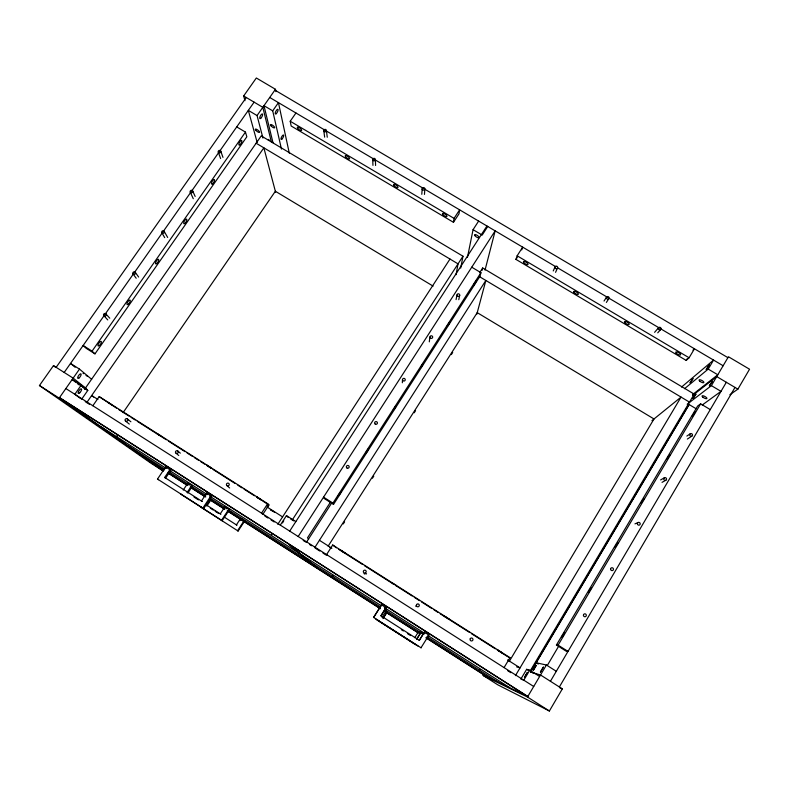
<?xml version="1.0" encoding="UTF-8"?>
<svg xmlns="http://www.w3.org/2000/svg" width="789" height="789" viewBox="0 0 789 789"><rect width="100%" height="100%" fill="white"/><g stroke="black" fill="none" stroke-linecap="round" stroke-linejoin="round"><path stroke-width="1.18" d="M402.341 382.764L402.479 379.667M421.799 194.321L422.174 188.808M424.452 194.419L424.867 188.906M429.295 341.854L429.916 337.051M453.458 222.311L454.05 218.385L459.632 209.844L458.991 213.849L453.458 222.311L291.171 126.013L290.224 121.24L295.954 112.985M456.081 274.7L458.034 263.851L256.139 143.213M460.717 268.112L462.975 256.218L261.238 135.905L84.522 389.391M456.081 299.593L456.959 295.047M458.784 299.692L459.701 295.145M467.453 257.392L473.065 229.668L478.627 221.088M471.753 267.195L480.935 272.678L480.077 276.12L333.53 504.378L324.22 498.5L323.539 497.169L332.948 503.106L333.53 504.378M482.089 270.351L482.69 267.974L694.231 394.125L530.425 670.542M485.028 270.114L495.167 230.861L298.183 536.5M476.793 314.288L485.856 280.47L314.633 547.783M692.979 350.158L694.458 348.787L689.103 357.762L686.203 360.425L515.947 259.394L517.15 255.804L522.673 247.144L521.736 249.896M553.247 270.943L555.131 266.741M555.564 272.323L557.478 268.132A1.371 1.302 15.6 0 0 556.324 266.13A1.371 1.302 15.6 0 0 555.121 268.043A1.371 1.302 15.6 0 0 557.478 268.132M282.561 522.939L283.754 520.75M559.371 686.963L735.003 387.419M483.558 674.802L483.154 675.473L497.81 684.842L549.381 711.007L562.35 688.856L540.514 674.98L531.766 672.396M729.874 394.737L737.893 389.135L749.55 369.222L728.434 356.756L711.382 385.643L687.18 404.234M550.426 681.282L726.334 382.28M556.423 645.017L558.119 645.165L568.011 651.398L566.206 651.191L556.423 645.017L697.604 406.069L700.642 403.84L710.268 409.59M483.154 675.473L527.486 697.032L546.402 665.009L556.304 671.291M558.119 645.165L700.642 403.84M547.428 665.245L558.681 646.171M529.735 670.196L526.658 669.319L520.858 679.082L523.807 680.177L529.735 670.196L539.627 676.479M684.546 388.691L708.216 369.094L713.552 360.09L681.528 387.064M530.504 672.031L688.807 404.836M530.672 672.08L689.152 404.57L696.145 408.751M515.414 675.65L681.045 397.094L651.951 420.626M686.203 360.425L687.258 358.64M504.063 667.602L510 657.661L332.692 545.002L326.577 554.578L327.238 555.357M509.142 661.636L654.002 418.969L477.227 312.651L328.106 546.215M421.001 647.779L428.969 635.056L424.334 632.186L419.314 640.362L424.334 632.186M414.777 637.68L418.367 631.979L421.109 633.725M421.07 632.068L416.553 639.425L421.178 632.078L424.216 634.011M382.941 618.615L387.064 611.978L385.259 610.824L387.083 612.047L383.562 617.708M381.56 604.877L373.621 617.432L381.521 604.769L385.999 607.708L380.949 615.824L419.432 640.402M380.949 615.824L385.999 607.708M382.044 617.353L386.561 609.966L384.559 608.684M515.947 259.394L517.17 257.49M343.264 523.945L344.596 521.864M372.447 478.223L373.779 476.152M414.235 412.765L415.556 410.694M451.367 354.586L452.699 352.505M330.147 502.613L307.503 537.832L308.677 539.124M331.627 503.096L306.379 542.378L303.223 540.475M479.613 272.757L482.69 267.974M332.948 503.106L480.935 272.678M604.039 301.033L606.534 297.157M292.137 520.168L462.975 256.218M289.701 531.096L486.941 225.999M487.74 226.482L482.187 235.083L473.065 229.668M277.777 524.3L449.986 259.039M280.292 525.109L286.446 515.621L295.845 521.588M267.708 503.707L261.534 513.166L262.836 514.339L268.941 504.98L267.708 503.707L99.177 396.63L92.846 405.743M606.376 302.414L608.901 298.558A1.381 1.312 20.9 0 0 607.717 296.536A1.381 1.312 20.9 0 0 606.524 298.469A1.381 1.312 20.9 0 0 608.901 298.558M201.047 507.307L200.396 506.883L238.11 531.036L244.649 521.056L240.625 518.432L236.414 524.863L236.947 525.227L224.342 517.14M239.945 520.651L241.148 518.817L240.625 518.432M244.146 520.681L237.588 530.691L238.11 531.036M222.192 520.681L229.431 509.684L228.82 509.23L221.551 520.257L222.192 520.681L180.582 494.022L181.371 494.545M220.269 513.836L224.944 506.755L229.431 509.684M203.651 508.609L211.718 496.439L210.959 495.877L202.852 508.096L203.651 508.609L157.504 479.061L165.66 466.96L170.838 470.343L165.621 478.095L164.674 477.453L169.911 469.672L170.838 470.343M211.718 496.439L206.669 493.135L201.461 500.976L202.25 501.518L164.674 477.453M183.235 490.048L187.89 483.095L192.486 486.093L187.812 493.095M187.042 492.583L191.737 485.551L192.486 486.093M123.094 412.627L275.361 191.254L433.102 286.111M86.81 402.518L263.861 147.829L275.617 192.23M75.596 382.172L72.194 379.489L81.168 385.19L74.837 394.273L80.626 398.603M281.466 149.101L272.708 110.855L278.448 102.629L289.287 153.155M81.592 399.323L87.786 390.427L81.168 385.19M86.563 388.78L73.15 378.138L53.465 365.632L39.45 385.515L59.165 398.1L79.472 369.104L70.527 363.433L75.123 367.27M245.458 132.108L246.839 136.783L94.976 353.857L92.057 351.135L245.458 132.108L236.72 126.891M262.944 138.075L257.056 115.559L275.46 89.285L256.336 77.993L243.663 95.962L244.975 100.686M64.195 372.447L254.107 102.156M56.147 367.339L246.267 97.501M654.594 332.317L658.48 327.899M657.74 332.83L660.876 329.309A1.391 1.312 25.9 0 0 659.663 327.277A1.391 1.312 25.9 0 0 658.49 329.22A1.391 1.312 25.9 0 0 660.876 329.309M692.683 394.52L717.803 374.775L708.216 369.094M692.653 395.437L716.728 376.58L737.893 389.135M702.23 405.023L720.998 391.354L711.382 385.643M686.844 436.061L690.395 433.713M687.367 439.049L691.825 436.159A1.43 1.351 35.5 0 0 691.795 433.772A1.43 1.351 35.5 0 0 689.704 434.887A1.43 1.351 35.5 0 0 691.825 436.159M660.62 479.919L664.427 477.779M662.03 482.355L665.857 480.254A1.44 1.371 39.1 0 0 665.837 477.828A1.44 1.371 39.1 0 0 663.727 478.962A1.44 1.371 39.1 0 0 665.857 480.254M634.958 523.866L638.074 522.496M418.367 631.979L420.103 633.133M546.402 665.009L536.185 662.77L538.246 664.072M508.787 657.385L510 657.661M516.647 666.883L520.059 667.859L507.583 659.929M560.032 688.067L562.35 688.856M498.204 682.16L487.198 676.992L426.001 637.887M509.566 687.623L498.382 682.248L426.908 636.624M523.64 694.379L509.773 687.722L427.825 635.431M83.062 373.394L83.585 373.67M83.348 387.429L83.881 387.724L83.131 387.133M111.367 404.718C113.083 405.457 104.02 399.855 109.129 403.297M160.542 435.962C162.702 437.106 155.246 432.214 157.228 433.822M415.556 644.662L377.073 620.016M418.071 646.102L375.515 618.852M261.208 499.881L256.711 496.962L261.356 499.92M290.618 518.984L291.378 519.418M271.229 510.118L270.361 509.655L270.805 509.99M273.99 512.061L274.72 512.475M395.467 585.241C399.451 587.47 389.135 580.931 393.08 583.722M447.738 618.448L449.069 619.187L447.984 618.398M274.888 90.104L727.912 357.654M497.632 649.988L502.051 652.858L500.591 652.03M471.487 665.946L470.974 665.63M269.72 97.471L555.752 266.712M557.665 267.846L723.128 365.751M272.708 110.855L263.97 105.677L273.004 142.77M290.224 121.24L454.05 218.385M517.15 255.804L689.103 357.762M243.663 95.962L262.826 107.324L271.347 141.921M530.415 671.36L531.441 671.962M257.056 115.559L248.328 110.371L257.155 142.405M479.791 276.84L689.487 402.134M86.04 375.495L87.471 376.264M230.644 512.081L230.901 512.268M79.827 384.993L82.046 386.403M446.791 617.619L444.237 616.12L446.515 617.688M479.525 669.368L480.106 669.713L479.682 669.437M92.057 351.135L83.131 345.493L86.129 348.274L94.976 353.857M116.555 408.15L99.177 396.63M118.626 409.471L129.001 416.059M131.073 417.371L135.215 420.004M137.286 421.326L166.311 439.769M168.392 441.09L184.971 451.624M187.052 452.945L192.23 456.239M194.301 457.551L198.453 460.194M200.524 461.506L204.676 464.139M206.748 465.461L210.89 468.094M212.961 469.416L234.737 483.243M237.844 485.225L241.986 487.858M244.067 489.17L254.433 495.758M256.504 497.08L260.646 499.713M262.727 501.025L268.941 504.98M336.4 547.842L332.692 545.002M338.481 549.164L362.358 564.342M364.439 565.664L393.514 584.136M395.595 585.458L412.213 596.02M414.284 597.332L419.482 600.636M421.553 601.958L431.938 608.556M434.019 609.877L438.171 612.511M440.252 613.832L469.327 632.305M471.408 633.626L495.295 648.805M497.366 650.126L507.751 656.724M82.904 387.33L87.786 390.427M526.658 669.319L528.591 670.551M97.905 399.471L91.682 395.516L93.615 397.035M267.027 506.992L282.59 516.884M319.427 540.297L331.903 548.237M65.852 388.553L533.719 686.489M85.251 401.65L89.404 404.293M264.818 516.016L267.935 517.998M271.051 519.981L274.168 521.963M309.456 544.44L311.527 545.761M315.679 548.404L319.831 551.057M322.948 553.04L326.064 555.022M507.712 670.709L510.818 672.692M527.486 697.032L549.381 711.007M166.213 468.38L100.39 426.326L67.775 403.406M169.97 470.747L207.359 494.624M209.756 496.182L299.948 553.779L308.509 560.969M381.265 605.705L301.437 554.697L291.072 545.939M384.361 607.638L424.788 633.459M164.704 469.13L127.463 445.341L100.903 426.681M168.846 471.773L189.538 484.988M191.254 486.113L205.791 495.393M209.953 498.056L226.778 508.777M228.652 510L308.637 561.087L316.379 567.597M380.406 606.928L310.008 561.936L301.605 554.835M385.565 610.193L421.79 633.33M241.148 518.817L244.649 521.056M151.537 462.295L163.984 470.244M168.136 472.897L187.851 485.491M190.267 487.03L205.771 496.932M209.904 499.575L224.382 508.816M227.281 510.68L379.805 608.132M384.993 611.445L419.235 633.32M426.168 637.739L488.756 677.741M163.56 470.214L127.877 445.637M168.747 473.528L187.417 485.452M190.534 487.444L205.051 496.725M210.239 500.039L224.766 509.319M227.873 511.302L380.357 608.723M386.58 612.698L417.697 632.581M163.027 470.905L150.62 462.975L39.45 385.515M194.015 497.07L198.463 499.881M205.732 504.536L220.92 514.27M401.325 629.681L403.406 630.983M407.42 633.577L410.536 635.549M210.268 508.136L213.286 510.069M215.17 511.302L218.316 513.284M373.621 617.432L421.129 647.848M271.337 534.528L271.88 534.883M116.733 435.824L117.285 436.179M332.504 575.467L333.362 575.99M470.668 665.403L471.408 665.886M292.502 520.119L293.695 520.888M158.273 434.522L159.477 435.311M272.323 510.799L273.497 511.558M271.741 510.621L272.905 511.38M157.504 479.061L158.481 479.692M532.703 672.751L533.877 673.51M499.329 651.25L497.356 649.939M329.832 547.527L330.729 548.128M59.165 398.1L163.274 471.003M165.66 466.96L166.597 467.64M187.89 483.095L188.66 483.647M206.669 493.135L207.438 493.717M224.944 506.755L225.575 507.219M53.465 365.632L55.378 367.132M77.292 383.503L78.999 384.845M125.648 421.178L129.327 424.078M127.236 418.851L130.895 421.79M176.065 453.251L178.768 455.48M79.472 369.104L91.662 379.331M177.653 450.904L180.326 453.162M289.228 544.765L299.781 553.641M310.136 562.044L317.74 568.465M227.045 485.689L229.638 487.967M267.718 505.285L268.329 505.917M103.645 315.413L107.758 319.93M286.446 515.621L287.975 517.298M105.677 313.677L109.77 318.204M132.927 273.734L136.201 278.251M135.392 272.511L138.637 277.047M161.804 232.647L164.684 237.647M164.24 231.443L167.672 237.459M190.257 192.151L193.275 198.71M192.684 190.968L195.159 196.451M218.316 152.218L220.614 158.54M220.713 151.054L222.971 157.386M275.46 89.285L275.972 91.692M323.756 130.56L324.654 137.148M326.409 130.658A1.331 1.243 -4.7 0 1 324.368 131.655A1.331 1.243 -4.7 0 1 324.476 129.514A1.331 1.243 -4.7 0 1 326.409 130.658L327.267 137.237M372.714 159.536L372.95 165.374M375.377 159.625A1.341 1.253 -1.4 0 1 373.335 160.64A1.341 1.253 -1.4 0 1 373.424 158.471A1.341 1.253 -1.4 0 1 375.377 159.625L375.584 165.473M268.053 139.742A2.495 0.809 -61.6 0 1 268.921 140.511M416.04 606.563A1.43 1.41 80.6 0 1 415.872 605.844M366.53 573.613A1.41 1.4 -74.6 0 1 365.988 574.106M364.587 574.057A1.41 1.4 -74.6 0 1 364.094 573.514M543.365 667.129L540.445 672.06L543.365 667.129M536.214 665.423L533.423 670.127L536.214 665.423M527.407 672.425L524.468 677.396L527.407 672.425M337.82 496.33C339.162 496.547 343.826 486.32 337.82 496.33M365.81 452.748C367.24 452.965 371.195 443.635 365.81 452.748M712.447 381.304L709.37 385.801L712.447 381.304M393.395 409.787C394.52 410.487 398.77 400.644 393.395 409.787M695.277 411.819L692.2 416.306L695.277 411.819M709.301 364.932L706.244 369.439L709.301 364.932M695.908 394.194L693.018 398.425L695.908 394.194M669.881 454.819L666.823 459.257L669.881 454.819M420.586 367.457C420.458 369.844 426.938 356.894 420.586 367.457M692.969 378.621L690.099 382.872L692.969 378.621M644.11 498.441L641.21 502.987L644.11 498.441M447.383 325.719C447.116 328.116 453.419 315.57 447.383 325.719M617.965 542.714L615.055 547.27L617.965 542.714M591.425 587.647L588.505 592.214L591.425 587.647M473.804 284.582C473.272 287.443 479.801 274.434 473.804 284.582M561.906 636.595C560.871 641.161 568.119 626.417 561.906 636.595M210.485 499.181L206.245 505.562L206.886 505.996L211.097 499.624L210.485 499.181M206.481 464.987L210.998 467.916L206.481 464.987M340.365 550.061L344.842 552.971L340.365 550.061M527.792 696.529L59.481 397.646L527.792 696.529M347.012 468.035A1.41 1.391 -17.5 0 0 349.182 466.901A1.41 1.391 -17.5 0 0 347.121 465.618A1.41 1.391 -17.5 0 0 347.012 468.035M375.278 424.127A1.4 1.371 -4.2 0 0 377.418 423.012A1.4 1.371 -4.2 0 0 375.377 421.74A1.4 1.371 -4.2 0 0 375.278 424.127M402.637 380.347A1.391 1.351 2.2 0 0 405.043 380.436A1.391 1.351 2.2 0 0 403.909 378.365A1.391 1.351 2.2 0 0 402.637 380.347M430.084 337.722A1.381 1.331 5.7 0 0 432.471 337.81A1.381 1.331 5.7 0 0 431.336 335.769A1.381 1.331 5.7 0 0 430.084 337.722M457.127 295.707A1.371 1.312 7.7 0 0 459.494 295.796A1.371 1.312 7.7 0 0 458.37 293.784A1.371 1.312 7.7 0 0 457.127 295.707M573.8 292.108A2.692 0.927 31 0 0 577.814 294.494A2.692 0.927 31 0 0 576.483 292.078A2.692 0.927 31 0 0 573.8 292.108M676.37 353.354A2.771 0.937 28.6 0 0 680.532 354.882A2.771 0.937 28.6 0 0 677.593 352.18A2.771 0.937 28.6 0 0 676.37 353.354M625.154 322.967A2.722 0.937 29.8 0 0 629.168 324.417A2.722 0.937 29.8 0 0 626.16 321.675A2.722 0.937 29.8 0 0 625.154 322.967M523.61 262.333A2.673 0.927 32.2 0 0 527.585 264.69A2.673 0.927 32.2 0 0 526.095 262.185A2.673 0.927 32.2 0 0 523.61 262.333M422.332 189.449A1.341 1.262 2.5 0 0 424.66 189.538A1.341 1.262 2.5 0 0 423.565 187.595A1.341 1.262 2.5 0 0 422.332 189.449M345.543 156.695A2.663 0.878 36.2 0 0 349.369 158.964A2.663 0.878 36.2 0 0 347.308 156.153A2.663 0.878 36.2 0 0 345.543 156.695M442.708 214.332A2.653 0.907 34 0 0 446.613 216.659A2.653 0.907 34 0 0 444.858 214.006A2.653 0.907 34 0 0 442.708 214.332M393.869 185.366A2.653 0.897 35.1 0 0 397.745 187.664A2.653 0.897 35.1 0 0 395.831 184.932A2.653 0.897 35.1 0 0 393.869 185.366M297.7 128.311A2.683 0.858 37.1 0 0 301.487 130.56A2.683 0.858 37.1 0 0 299.278 127.67A2.683 0.858 37.1 0 0 297.7 128.311M104.099 315.916A1.391 1.312 -26 0 0 106.259 314.841A1.391 1.312 -26 0 0 104.306 313.618A1.391 1.312 -26 0 0 104.099 315.916M133.39 274.227A1.371 1.292 -22 0 0 135.521 273.172A1.371 1.292 -22 0 0 133.578 271.968A1.371 1.292 -22 0 0 133.39 274.227M162.258 233.14A1.361 1.282 -18.3 0 0 164.368 232.094A1.361 1.282 -18.3 0 0 162.435 230.911A1.361 1.282 -18.3 0 0 162.258 233.14M190.721 192.624A1.351 1.262 -14.9 0 0 192.812 191.599A1.351 1.262 -14.9 0 0 190.889 190.435A1.351 1.262 -14.9 0 0 190.721 192.624M218.78 152.691A1.341 1.243 -11.9 0 0 220.851 151.685A1.341 1.243 -11.9 0 0 218.928 150.531A1.341 1.243 -11.9 0 0 218.78 152.691M99.522 345.414A2.722 0.986 -56.5 0 0 101.248 341.469A2.722 0.986 -56.5 0 0 98.29 344.191A2.722 0.986 -56.5 0 0 99.522 345.414M156.873 263.467A2.673 0.957 -58.6 0 0 158.658 259.453A2.673 0.957 -58.6 0 0 155.897 261.918A2.673 0.957 -58.6 0 0 156.873 263.467M239.935 144.781A2.653 0.907 -61.6 0 0 241.799 140.669A2.653 0.907 -61.6 0 0 239.323 142.779A2.653 0.907 -61.6 0 0 239.935 144.781M212.626 183.788A2.653 0.927 -60.7 0 0 214.47 179.714A2.653 0.927 -60.7 0 0 211.896 181.934A2.653 0.927 -60.7 0 0 212.626 183.788M128.4 304.15A2.692 0.976 -57.6 0 0 130.155 300.175A2.692 0.976 -57.6 0 0 127.305 302.759A2.692 0.976 -57.6 0 0 128.4 304.15M184.951 223.346A2.663 0.947 -59.7 0 0 186.756 219.303A2.663 0.947 -59.7 0 0 184.093 221.64A2.663 0.947 -59.7 0 0 184.951 223.346M260.715 118.35A2.643 0.888 -62.2 0 0 262.599 114.247A2.643 0.888 -62.2 0 0 260.192 116.259A2.643 0.888 -62.2 0 0 260.715 118.35M255.794 130.254A2.614 0.769 37.3 0 0 259.443 132.434A2.614 0.769 37.3 0 0 257.165 129.633A2.614 0.769 37.3 0 0 255.794 130.254M79.265 377.793A2.732 0.986 -55.7 0 0 80.961 373.897A2.732 0.986 -55.7 0 0 77.953 376.708A2.732 0.986 -55.7 0 0 79.265 377.793M583.426 615.233A1.479 1.43 56.5 0 0 585.586 616.584A1.479 1.43 56.5 0 0 585.606 614.049A1.479 1.43 56.5 0 0 583.426 615.233M610.597 569.116A1.47 1.41 49.5 0 0 612.747 570.447A1.47 1.41 49.5 0 0 612.757 567.952A1.47 1.41 49.5 0 0 610.597 569.116M637.364 523.699A1.45 1.391 43.7 0 0 639.504 525.01A1.45 1.391 43.7 0 0 639.494 522.555A1.45 1.391 43.7 0 0 637.364 523.699M702.703 397.025A2.722 0.848 28.2 0 0 706.816 398.613A2.722 0.848 28.2 0 0 704.005 396.058A2.722 0.848 28.2 0 0 702.703 397.025M281.87 139.13A2.505 0.779 -61.7 0 0 283.685 135.264A2.505 0.779 -61.7 0 0 281.456 137.227A2.505 0.779 -61.7 0 0 281.87 139.13M276.18 113.705A2.643 0.858 -62.2 0 0 278.083 109.592A2.643 0.858 -62.2 0 0 275.726 111.594A2.643 0.858 -62.2 0 0 276.18 113.705M270.883 125.707A2.604 0.799 37.3 0 0 274.542 127.877A2.604 0.799 37.3 0 0 272.313 125.076A2.604 0.799 37.3 0 0 270.883 125.707M699.675 381.067A2.702 0.878 28.2 0 0 703.778 382.616A2.702 0.878 28.2 0 0 700.957 380.042A2.702 0.878 28.2 0 0 699.675 381.067M474.741 235.477A2.653 0.907 33.3 0 0 478.657 237.805A2.653 0.907 33.3 0 0 477.01 235.24A2.653 0.907 33.3 0 0 474.741 235.477M227.735 485.906A1.43 1.391 -37.1 0 0 229.096 483.844A1.43 1.391 -37.1 0 0 226.65 483.756A1.43 1.391 -37.1 0 0 227.735 485.906M176.756 453.468A1.42 1.371 -34.7 0 0 178.127 451.436A1.42 1.371 -34.7 0 0 175.7 451.338A1.42 1.371 -34.7 0 0 176.756 453.468M126.329 421.385A1.42 1.351 -33.3 0 0 127.71 419.373A1.42 1.351 -33.3 0 0 125.293 419.284A1.42 1.351 -33.3 0 0 126.329 421.385M470.274 638.696A1.479 1.45 71.7 0 0 471.477 640.964A1.479 1.45 71.7 0 0 472.789 638.794A1.479 1.45 71.7 0 0 470.274 638.696M416.612 604.571A1.46 1.44 80.3 0 0 417.785 606.81A1.46 1.44 80.3 0 0 419.107 604.67A1.46 1.44 80.3 0 0 416.612 604.571M365.435 572.873A1.45 1.43 -74 0 0 365.534 570.368A1.45 1.43 -74 0 0 363.334 571.542A1.45 1.43 -74 0 0 365.435 572.873M79.728 392.794A2.752 0.967 -55.5 0 0 81.435 388.898A2.752 0.967 -55.5 0 0 78.407 391.768A2.752 0.967 -55.5 0 0 79.728 392.794"/></g></svg>
